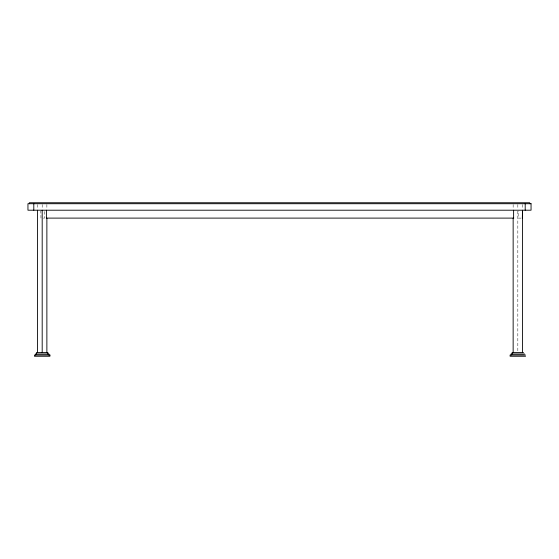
<?xml version="1.0" encoding="UTF-8"?>
<svg xmlns="http://www.w3.org/2000/svg" width="559" height="559" viewBox="0 0 559 559"><rect width="100%" height="100%" fill="white"/><g stroke="black" fill="none" stroke-linecap="round" stroke-linejoin="round"><path stroke-width="0.42" stroke-dasharray="2.79 2.1" d="M40.975 218.108L40.828 210.995M43.399 218.108L44.531 218.108L44.531 210.995M521.142 218.108L518.172 218.108L518.172 210.995M522.511 204.538L522.511 208.584M517.83 204.538L517.83 208.584M517.83 211.078L517.83 351.653M513.148 204.538L513.148 208.584M46.872 204.538L46.872 208.584M42.191 204.538L42.191 208.584M37.509 204.538L37.509 208.584"/><path stroke-width="0.84" d="M513.784 218.108L46.404 218.108L46.404 210.205M522.351 218.108L522.483 210.205L522.511 352.526M523.538 352.526L512.121 352.526L512.121 353.987M524.559 353.987L511.101 353.987L511.136 355.042M525.558 355.042L510.101 355.042L510.101 356.258L525.558 356.258M529.708 203.728L529.708 202.742L29.292 202.742L29.292 203.728M525.201 203.728L525.201 210.205M513.616 210.205L513.616 218.108M513.148 218.108L513.148 352.526M48.885 355.042L48.885 353.987L35.496 353.987L35.496 355.042M47.892 353.987L47.892 352.526L36.482 352.526L36.482 353.987M46.872 218.108L46.872 352.526M42.191 210.205L42.191 352.526M37.509 210.205L37.509 352.526M33.799 203.728L33.799 210.205M531.05 203.728L27.95 203.728L27.95 210.205L531.05 210.205L531.05 203.728M49.919 355.042L34.462 355.042L34.462 356.258L49.919 356.258L49.919 355.042"/></g></svg>
